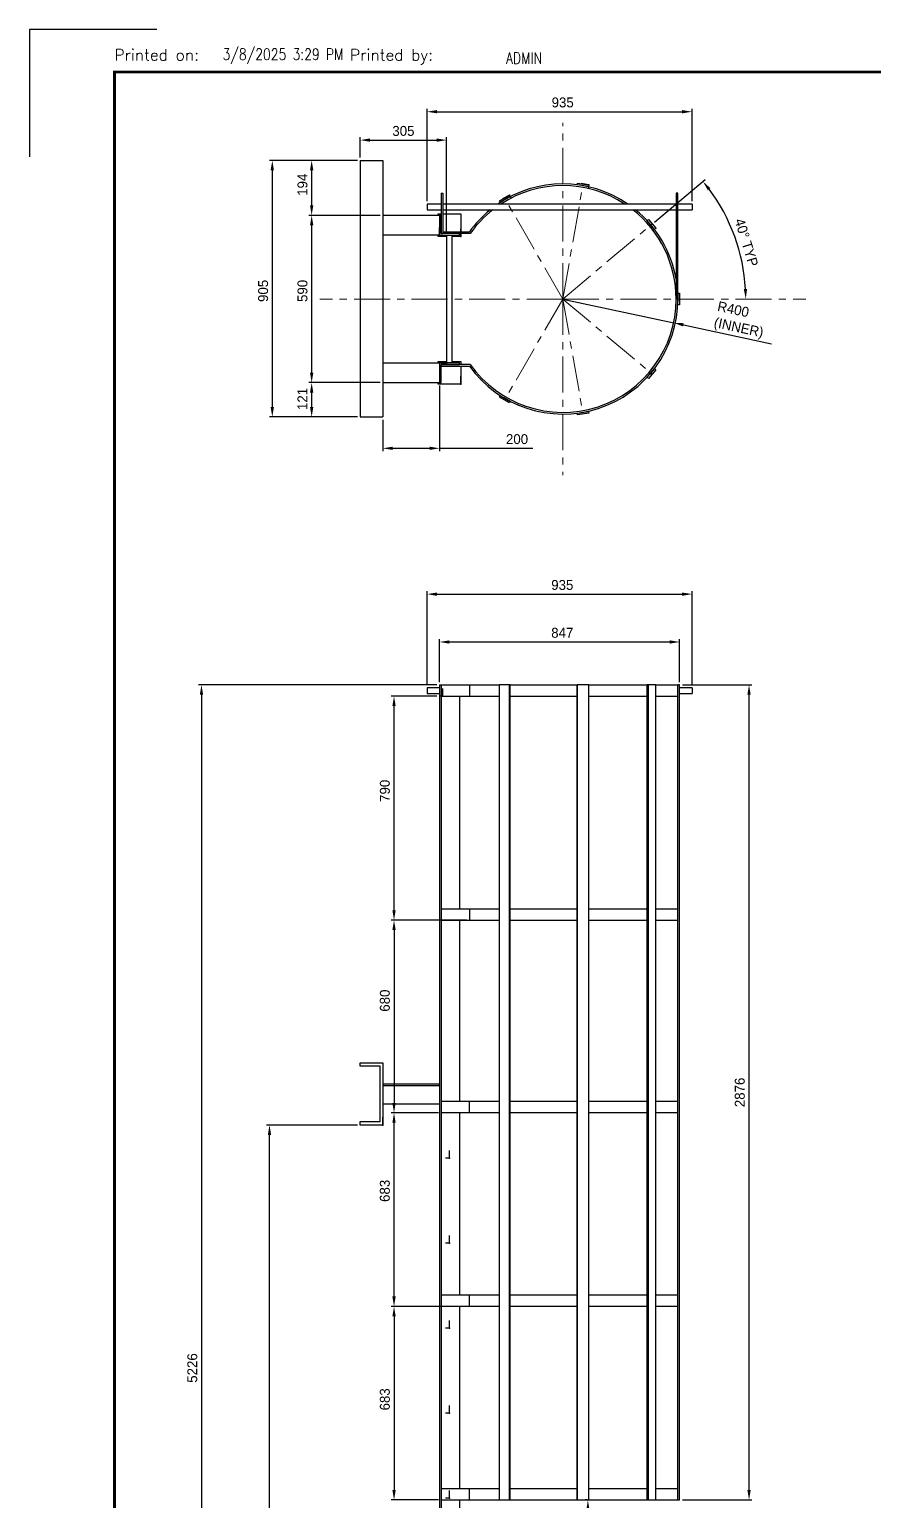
# Model space of a CAD drawing. Header units: millimetres. Extents: x 0 to 16187, y -20471 to 6290.
# Drawn here: x 10507 to 10805, y 2919 to 3438 of the extents above; entities that cross this region are included whole.
import ezdxf
from ezdxf.enums import TextEntityAlignment as Align

# ---------------------------------------------------------------- set-up
doc = ezdxf.new("R2010")
doc.units = ezdxf.units.MM
doc.header["$PDSIZE"] = -1
doc.linetypes.add('CENTERX2', pattern=[20.32, 12.7, -2.54, 2.54, -2.54])
doc.layers.add('BORDER1', color=3, linetype='Continuous')
doc.layers.add('BORDER2', color=7, linetype='Continuous')
doc.styles.add('ROMANC', font='ROMANC', dxfattribs={"height": 5})
doc.styles.add('ROMANS', font='ROMANS.shx', dxfattribs={"width": 0.8})
doc.styles.add('ROMANT', font='ROMANT', dxfattribs={"height": 4})
doc.dimstyles.new('AM_ISO', dxfattribs={"dimtxt": 3.5, "dimasz": 3.5, "dimexe": 1, "dimexo": 1, "dimgap": 1.5, "dimtad": 1, "dimdsep": 46, "dimtxsty": 'Standard', "dimcen": 0, "dimclrd": 1, "dimclre": 1, "dimclrt": 1, "dimadec": 0, "dimazin": 2, "dimtp": 0.1, "dimtm": 0.1, "dimtfac": 0.71, "dimtdec": 3, "dimtmove": 0, "dimatfit": 3, "dimfxl": 1, "dimlwd": -1, "dimlwe": -1, "dimarcsym": 1})

# ---------------------------------------------------------------- blocks, each defined once
blk = doc.blocks.new('*D3548')
at = {"color": 1, "linetype": 'ByBlock'}
for p, q in [((10650.7, 3206.89), (10566.7, 3206.89)), ((10567.7, 3203.39), (10567.7, 2687.79)), ((10650.2, 2684.29), (10566.7, 2684.29))]:
    blk.add_line(p, q, dxfattribs=at)
at = {"color": 1}
for points in [[(10568.28, 3203.39), (10567.11, 3203.39), (10567.7, 3206.89)], [(10567.11, 2687.79), (10568.28, 2687.79), (10567.7, 2684.29)]]:
    blk.add_solid(points, dxfattribs=at)
at = {"layer": 'Defpoints', "color": 0}
for p in [(10651.7, 3206.89), (10567.7, 2684.29), (10651.2, 2684.29)]:
    blk.add_point(p, dxfattribs=at)
at = {"color": 1, "insert": (10562.7, 2965.85), "char_height": 3.5, "attachment_point": 2, "rotation": 90}
blk.add_mtext('5226', dxfattribs=at)
blk = doc.blocks.new('*D3550')
at = {"color": 1, "linetype": 'ByBlock'}
for p, q in [((10622.7, 3051.59), (10590.7, 3051.59)), ((10591.7, 2687.79), (10591.7, 3048.09)), ((10650.2, 2684.29), (10590.7, 2684.29))]:
    blk.add_line(p, q, dxfattribs=at)
at = {"color": 1}
for points in [[(10592.28, 3048.09), (10591.11, 3048.09), (10591.7, 3051.59)], [(10591.11, 2687.79), (10592.28, 2687.79), (10591.7, 2684.29)]]:
    blk.add_solid(points, dxfattribs=at)
at = {"layer": 'Defpoints', "color": 0}
for p in [(10591.7, 3051.59), (10623.7, 3051.59), (10651.2, 2684.29)]:
    blk.add_point(p, dxfattribs=at)
at = {"color": 1, "insert": (10586.7, 2893.5), "char_height": 3.5, "attachment_point": 2, "rotation": 90}
blk.add_mtext('3673', dxfattribs=at)
blk = doc.blocks.new('*D3551')
at = {"color": 1, "linetype": 'ByBlock'}
for p, q in [((10703.84, 2919.29), (10703.05, 2919.29)), ((10704.05, 2915.79), (10704.05, 2687.79)), ((10660.2, 2684.29), (10705.05, 2684.29))]:
    blk.add_line(p, q, dxfattribs=at)
at = {"color": 1}
for points in [[(10704.63, 2915.79), (10703.47, 2915.79), (10704.05, 2919.29)], [(10703.47, 2687.79), (10704.63, 2687.79), (10704.05, 2684.29)]]:
    blk.add_solid(points, dxfattribs=at)
at = {"layer": 'Defpoints', "color": 0}
for p in [(10704.84, 2919.29), (10659.2, 2684.29), (10704.05, 2684.29)]:
    blk.add_point(p, dxfattribs=at)
at = {"color": 1, "insert": (10699.05, 2821.51), "char_height": 3.5, "attachment_point": 2, "rotation": 90}
blk.add_mtext('2350', dxfattribs=at)
blk = doc.blocks.new('*D3552')
at = {"color": 1, "linetype": 'ByBlock'}
for p, q in [((10661.23, 2987.59), (10634.64, 2987.59)), ((10635.64, 2984.09), (10635.64, 2922.79)), ((10651.3, 2919.29), (10634.64, 2919.29))]:
    blk.add_line(p, q, dxfattribs=at)
at = {"color": 1}
for points in [[(10636.23, 2984.09), (10635.06, 2984.09), (10635.64, 2987.59)], [(10635.06, 2922.79), (10636.23, 2922.79), (10635.64, 2919.29)]]:
    blk.add_solid(points, dxfattribs=at)
at = {"layer": 'Defpoints', "color": 0}
for p in [(10662.23, 2987.59), (10635.64, 2919.29), (10652.3, 2919.29)]:
    blk.add_point(p, dxfattribs=at)
at = {"color": 1, "insert": (10630.64, 2954.8), "char_height": 3.5, "attachment_point": 2, "rotation": 90}
blk.add_mtext('683', dxfattribs=at)
blk = doc.blocks.new('*D3553')
at = {"color": 1, "linetype": 'ByBlock'}
for p, q in [((10645.08, 3055.89), (10634.64, 3055.89)), ((10635.64, 2991.09), (10635.64, 3052.39)), ((10661.23, 2987.59), (10634.64, 2987.59))]:
    blk.add_line(p, q, dxfattribs=at)
at = {"color": 1}
for points in [[(10636.23, 3052.39), (10635.06, 3052.39), (10635.64, 3055.89)], [(10635.06, 2991.09), (10636.23, 2991.09), (10635.64, 2987.59)]]:
    blk.add_solid(points, dxfattribs=at)
at = {"layer": 'Defpoints', "color": 0}
for p in [(10635.64, 3055.89), (10646.08, 3055.89), (10662.23, 2987.59)]:
    blk.add_point(p, dxfattribs=at)
at = {"color": 1, "insert": (10630.64, 3028.36), "char_height": 3.5, "attachment_point": 2, "rotation": 90}
blk.add_mtext('683', dxfattribs=at)
blk = doc.blocks.new('*D3554')
at = {"color": 1, "linetype": 'ByBlock'}
for p, q in [((10661.23, 3123.89), (10634.64, 3123.89)), ((10635.64, 3120.39), (10635.64, 3059.39)), ((10651.3, 3055.89), (10634.64, 3055.89))]:
    blk.add_line(p, q, dxfattribs=at)
at = {"color": 1}
for points in [[(10636.23, 3120.39), (10635.06, 3120.39), (10635.64, 3123.89)], [(10635.06, 3059.39), (10636.23, 3059.39), (10635.64, 3055.89)]]:
    blk.add_solid(points, dxfattribs=at)
at = {"layer": 'Defpoints', "color": 0}
for p in [(10662.23, 3123.89), (10635.64, 3055.89), (10652.3, 3055.89)]:
    blk.add_point(p, dxfattribs=at)
at = {"color": 1, "insert": (10630.64, 3095.47), "char_height": 3.5, "attachment_point": 2, "rotation": 90}
blk.add_mtext('680', dxfattribs=at)
blk = doc.blocks.new('*D3555')
at = {"color": 1, "linetype": 'ByBlock'}
for p, q in [((10650.7, 3202.89), (10634.64, 3202.89)), ((10635.64, 3127.39), (10635.64, 3199.39)), ((10661.23, 3123.89), (10634.64, 3123.89))]:
    blk.add_line(p, q, dxfattribs=at)
at = {"color": 1}
for points in [[(10636.23, 3199.39), (10635.06, 3199.39), (10635.64, 3202.89)], [(10635.06, 3127.39), (10636.23, 3127.39), (10635.64, 3123.89)]]:
    blk.add_solid(points, dxfattribs=at)
at = {"layer": 'Defpoints', "color": 0}
for p in [(10635.64, 3202.89), (10651.7, 3202.89), (10662.23, 3123.89)]:
    blk.add_point(p, dxfattribs=at)
at = {"color": 1, "insert": (10630.64, 3169.5), "char_height": 3.5, "attachment_point": 2, "rotation": 90}
blk.add_mtext('790', dxfattribs=at)
blk = doc.blocks.new('*D3556')
at = {"color": 1, "linetype": 'ByBlock'}
for p, q in [((10647.3, 3206.89), (10647.3, 3239.89)), ((10650.8, 3238.89), (10737.3, 3238.89)), ((10740.8, 3206.89), (10740.8, 3239.89))]:
    blk.add_line(p, q, dxfattribs=at)
at = {"color": 1}
for points in [[(10650.8, 3239.47), (10650.8, 3238.3), (10647.3, 3238.89)], [(10737.3, 3238.3), (10737.3, 3239.47), (10740.8, 3238.89)]]:
    blk.add_solid(points, dxfattribs=at)
at = {"layer": 'Defpoints', "color": 0}
for p in [(10740.8, 3238.89), (10647.3, 3205.89), (10740.8, 3205.89)]:
    blk.add_point(p, dxfattribs=at)
at = {"color": 1, "insert": (10695.01, 3243.89), "char_height": 3.5, "attachment_point": 2}
blk.add_mtext('935', dxfattribs=at)
blk = doc.blocks.new('*D3557')
at = {"color": 1, "linetype": 'ByBlock'}
for p, q in [((10651.7, 3207.89), (10651.7, 3223.01)), ((10655.2, 3222.01), (10732.9, 3222.01)), ((10736.4, 3207.89), (10736.4, 3223.01))]:
    blk.add_line(p, q, dxfattribs=at)
at = {"color": 1}
for points in [[(10655.2, 3222.59), (10655.2, 3221.43), (10651.7, 3222.01)], [(10732.9, 3221.43), (10732.9, 3222.59), (10736.4, 3222.01)]]:
    blk.add_solid(points, dxfattribs=at)
at = {"layer": 'Defpoints', "color": 0}
for p in [(10736.4, 3222.01), (10651.7, 3206.89), (10736.4, 3206.89)]:
    blk.add_point(p, dxfattribs=at)
at = {"color": 1, "insert": (10695.01, 3227.01), "char_height": 3.5, "attachment_point": 2}
blk.add_mtext('847', dxfattribs=at)
blk = doc.blocks.new('_D_17')
at = {"color": 1, "linetype": 'ByBlock'}
for p, q in [((10695.2, 3343.02), (10734.31, 3334.64)), ((10737.73, 3333.9), (10768.83, 3327.24))]:
    blk.add_line(p, q, dxfattribs=at)
at = {"color": 1}
blk.add_solid([(10737.85, 3334.47), (10737.61, 3333.33), (10734.31, 3334.64)], dxfattribs=at)
at = {"layer": 'Defpoints', "color": 0}
for p in [(10695.2, 3343.02), (10734.31, 3334.64)]:
    blk.add_point(p, dxfattribs=at)
at = {"color": 1, "insert": (10750.24, 3342.3), "char_height": 3.5, "attachment_point": 1, "rotation": 347.9}
blk.add_mtext('R400\\P(INNER)', dxfattribs=at)
blk = doc.blocks.new('_D_18')
at = {"color": 1, "linetype": 'ByBlock'}
for p, q in [((10622.7, 3391.92), (10591.69, 3391.92)), ((10592.69, 3388.42), (10592.69, 3304.92)), ((10622.7, 3301.42), (10591.69, 3301.42))]:
    blk.add_line(p, q, dxfattribs=at)
at = {"color": 1}
for points in [[(10593.27, 3388.42), (10592.1, 3388.42), (10592.69, 3391.92)], [(10592.1, 3304.92), (10593.27, 3304.92), (10592.69, 3301.42)]]:
    blk.add_solid(points, dxfattribs=at)
at = {"layer": 'Defpoints', "color": 0}
for p in [(10623.7, 3391.92), (10592.69, 3301.42), (10623.7, 3301.42)]:
    blk.add_point(p, dxfattribs=at)
at = {"color": 1, "insert": (10587.69, 3345.88), "char_height": 3.5, "attachment_point": 2, "rotation": 90}
blk.add_mtext('905', dxfattribs=at)
blk = doc.blocks.new('_D_19')
at = {"color": 1, "linetype": 'ByBlock'}
for p, q in [((10630.7, 3372.52), (10605.58, 3372.52)), ((10606.58, 3369.02), (10606.58, 3317.02)), ((10630.7, 3313.52), (10605.58, 3313.52))]:
    blk.add_line(p, q, dxfattribs=at)
at = {"color": 1}
for points in [[(10607.16, 3369.02), (10606, 3369.02), (10606.58, 3372.52)], [(10606, 3317.02), (10607.16, 3317.02), (10606.58, 3313.52)]]:
    blk.add_solid(points, dxfattribs=at)
at = {"layer": 'Defpoints', "color": 0}
for p in [(10631.7, 3372.52), (10606.58, 3313.52), (10631.7, 3313.52)]:
    blk.add_point(p, dxfattribs=at)
at = {"color": 1, "insert": (10601.58, 3345.88), "char_height": 3.5, "attachment_point": 2, "rotation": 90}
blk.add_mtext('590', dxfattribs=at)
blk = doc.blocks.new('_D_20')
at = {"color": 1, "linetype": 'ByBlock'}
for p, q in [((10623.7, 3392.92), (10623.7, 3400.08)), ((10654.2, 3366.52), (10654.2, 3400.08)), ((10627.2, 3399.08), (10650.7, 3399.08))]:
    blk.add_line(p, q, dxfattribs=at)
at = {"color": 1}
for points in [[(10627.2, 3399.67), (10627.2, 3398.5), (10623.7, 3399.08)], [(10650.7, 3398.5), (10650.7, 3399.67), (10654.2, 3399.08)]]:
    blk.add_solid(points, dxfattribs=at)
at = {"layer": 'Defpoints', "color": 0}
for p in [(10654.2, 3399.08), (10623.7, 3391.92), (10654.2, 3365.52)]:
    blk.add_point(p, dxfattribs=at)
at = {"color": 1, "insert": (10638.95, 3404.08), "char_height": 3.5, "attachment_point": 2}
blk.add_mtext('305', dxfattribs=at)
blk = doc.blocks.new('_D_21')
at = {"color": 1, "linetype": 'ByBlock'}
for p, q in [((10651.7, 3312.52), (10651.7, 3289.34)), ((10631.7, 3300.42), (10631.7, 3289.34)), ((10635.2, 3290.34), (10648.2, 3290.34)), ((10651.7, 3290.34), (10684.63, 3290.34))]:
    blk.add_line(p, q, dxfattribs=at)
at = {"color": 1}
for points in [[(10635.2, 3290.92), (10635.2, 3289.76), (10631.7, 3290.34)], [(10648.2, 3289.76), (10648.2, 3290.92), (10651.7, 3290.34)]]:
    blk.add_solid(points, dxfattribs=at)
at = {"layer": 'Defpoints', "color": 0}
for p in [(10651.7, 3313.52), (10631.7, 3301.42), (10651.7, 3290.34)]:
    blk.add_point(p, dxfattribs=at)
at = {"color": 1, "insert": (10679.04, 3295.34), "char_height": 3.5, "attachment_point": 2}
blk.add_mtext('200', dxfattribs=at)
blk = doc.blocks.new('_D_22')
at = {"color": 1, "linetype": 'ByBlock'}
for p, q in [((10622.7, 3391.92), (10605.58, 3391.92)), ((10606.58, 3388.42), (10606.58, 3376.02)), ((10630.7, 3372.52), (10605.58, 3372.52))]:
    blk.add_line(p, q, dxfattribs=at)
at = {"color": 1}
for points in [[(10607.16, 3388.42), (10606, 3388.42), (10606.58, 3391.92)], [(10606, 3376.02), (10607.16, 3376.02), (10606.58, 3372.52)]]:
    blk.add_solid(points, dxfattribs=at)
at = {"layer": 'Defpoints', "color": 0}
for p in [(10623.7, 3391.92), (10606.58, 3372.52), (10631.7, 3372.52)]:
    blk.add_point(p, dxfattribs=at)
at = {"color": 1, "insert": (10601.58, 3383.33), "char_height": 3.5, "attachment_point": 2, "rotation": 90}
blk.add_mtext('194', dxfattribs=at)
blk = doc.blocks.new('_D_23')
at = {"color": 1, "linetype": 'ByBlock'}
for p, q in [((10630.7, 3313.52), (10605.58, 3313.52)), ((10606.58, 3310.02), (10606.58, 3304.92)), ((10622.7, 3301.42), (10605.58, 3301.42))]:
    blk.add_line(p, q, dxfattribs=at)
at = {"color": 1}
for points in [[(10607.16, 3310.02), (10606, 3310.02), (10606.58, 3313.52)], [(10606, 3304.92), (10607.16, 3304.92), (10606.58, 3301.42)]]:
    blk.add_solid(points, dxfattribs=at)
at = {"layer": 'Defpoints', "color": 0}
for p in [(10631.7, 3313.52), (10606.58, 3301.42), (10623.7, 3301.42)]:
    blk.add_point(p, dxfattribs=at)
at = {"color": 1, "insert": (10601.58, 3307.76), "char_height": 3.5, "attachment_point": 2, "rotation": 90}
blk.add_mtext('121', dxfattribs=at)
blk = doc.blocks.new('*D3573')
at = {"color": 1, "linetype": 'ByBlock'}
blk.add_line((10727.52, 3370.15), (10745.4, 3385.14), dxfattribs=at)
blk.add_arc((10695.2, 3343.02), 64.53, 3.1079, 36.8921, dxfattribs=at)
at = {"color": 1}
for points in [[(10747.26, 3382.12), (10746.35, 3381.4), (10744.63, 3384.5)], [(10759.05, 3346.5), (10760.21, 3346.54), (10759.73, 3343.02)]]:
    blk.add_solid(points, dxfattribs=at)
at = {"layer": 'Defpoints', "color": 0}
for p in [(10726.76, 3369.5), (10752.86, 3371.98), (10695.2, 3343.02), (10695.2, 3343.02), (10780.98, 3343.02)]:
    blk.add_point(p, dxfattribs=at)
at = {"color": 1, "insert": (10759.99, 3362.93), "char_height": 3.5, "attachment_point": 5, "rotation": 287.0834}
blk.add_mtext('40%%d TYP', dxfattribs=at)
blk = doc.blocks.new('*U609')
at = {"layer": 'BORDER1', "color": 154, "true_color": 0x1859a9, "const_width": 1}
blk.add_lwpolyline([(1.81, 811), (1144, 811), (1144, 0), (0, 0), (0, 811)], close=True, dxfattribs=at)
at = {"layer": 'BORDER2'}
blk.add_lwpolyline([(15, 826), (-30, 826), (-30, 781)], dxfattribs=at)
at = {"layer": 'BORDER2', "style": 'ROMANS'}
blk.add_text('Printed on:                 Printed by:', height=4, dxfattribs=at).set_placement((0, 815))
at = {"layer": 'BORDER2', "char_height": 4, "attachment_point": 7, "style": 'ROMANS'}
for s, insert in [('3/8/2025 3:29 PM', (38.14, 813.89)), ('ADMIN', (138.14, 813.89))]:
    blk.add_mtext(s, dxfattribs=dict(at, insert=insert))
at = {"layer": 'BORDER2', "flags": 8}
for tag, height, style, p in [('REV-A', 3.24, 'ROMANS', (986.93, 140.25)), ('RE-A', 8.06, 'ROMANT', (1084.63, 7.17))]:
    blk.add_attdef(tag, text='', height=height, dxfattribs=dict(at, style=style)).set_placement(p, align=Align.CENTER)
at = {"layer": 'BORDER2', "style": 'ROMANS', "width": 3.830216}
blk.add_attdef('DATE-A', text='', height=3.24, dxfattribs=at).set_placement((995.51, 140.25), (1008.51, 140.25), align=Align.FIT)
at = {"layer": 'BORDER2'}
for tag, height, style, p in [('DRN-A', 3.24, 'ROMANS', (1018.38, 140.25)), ('CHD-A', 3.24, 'ROMANS', (1032.35, 140.25)), ('APD-A', 3.24, 'ROMANS', (1046.64, 140.25)), ('CONS_CONT_VEND', 4.2, 'ROMANC', (1061.39, 72.83))]:
    blk.add_attdef(tag, text='', height=height, dxfattribs=dict(at, style=style)).set_placement(p, align=Align.CENTER)
at = {"layer": 'BORDER2', "style": 'ROMANS', "width": 0.8}
for tag, p, height in [('1:X', (997.23, 122.55), 3.5), ('LOC', (1042.74, 122.55), 3.5), ('PROJ_NO', (1118.64, 122.55), 3.5), ('CONS_DRG_NO', (1011, 63), 3)]:
    blk.add_attdef(tag, p, '', height=height, dxfattribs=at)
at = {"layer": 'BORDER2', "lineweight": 30, "width": 0.8, "flags": 104}
blk.add_attdef('COMMENTS-A', text='', height=2.2, dxfattribs=at).set_placement((1055.21, 142.07), align=Align.MIDDLE_LEFT)
at = {"layer": 'BORDER2', "style": 'ROMANS', "width": 0.8}
for tag, p in [('PROJECT_TITLE_1', (1061.07, 55.35)), ('PROJECT_TITLE_2', (1061.07, 49.3))]:
    blk.add_attdef(tag, text='', height=3.5, dxfattribs=at).set_placement(p, align=Align.MIDDLE)
at = {"layer": 'BORDER2', "style": 'ROMANT', "width": 0.8}
for tag, p in [('DRG_TITLE_1', (1061.07, 36.31)), ('DRG_TITLE_2', (1061.07, 28.31)), ('DRG_TITLE_3', (1061.07, 20.31))]:
    blk.add_attdef(tag, text='', height=5, dxfattribs=at).set_placement(p, align=Align.CENTER)
at = {"layer": 'BORDER2', "style": 'ROMANT'}
for tag, p in [('AR', (995, 7.17)), ('PA', (1011.74, 7.17)), ('DC', (1028.45, 7.17)), ('TS', (1120.84, 7.17))]:
    blk.add_attdef(tag, p, '', height=8.06, dxfattribs=at)
for tag, p in [('SRNO', (1074.7, 7.17)), ('SH', (1115.8, 7.18))]:
    blk.add_attdef(tag, text='', height=8.06, dxfattribs=at).set_placement(p, align=Align.RIGHT)
at = {"layer": 'BORDER2', "style": 'ROMANS', "flags": 2}
blk.add_attdef('TB_VERSION', text='', height=2, dxfattribs=at).set_placement((1, -1), align=Align.TOP_LEFT)
blk = doc.blocks.new('*D4446')
at = {"color": 1, "linetype": 'ByBlock'}
for p, q in [((10737.4, 3206.89), (10761.9, 3206.89)), ((10760.9, 2922.79), (10760.9, 3203.39)), ((10737.4, 2919.29), (10761.9, 2919.29))]:
    blk.add_line(p, q, dxfattribs=at)
at = {"color": 1}
for points in [[(10761.49, 3203.39), (10760.32, 3203.39), (10760.9, 3206.89)], [(10760.32, 2922.79), (10761.49, 2922.79), (10760.9, 2919.29)]]:
    blk.add_solid(points, dxfattribs=at)
at = {"layer": 'Defpoints', "color": 0}
for p in [(10736.4, 3206.89), (10760.9, 3206.89), (10736.4, 2919.29)]:
    blk.add_point(p, dxfattribs=at)
at = {"color": 1, "insert": (10757.65, 3063.09), "char_height": 3.5, "attachment_point": 5, "rotation": 90}
blk.add_mtext('2876', dxfattribs=at)
blk = doc.blocks.new('*D5593')
at = {"color": 1, "linetype": 'ByBlock'}
for p, q in [((10647.3, 3377.52), (10647.3, 3410.1)), ((10650.8, 3409.1), (10737.3, 3409.1)), ((10740.8, 3377.52), (10740.8, 3410.1))]:
    blk.add_line(p, q, dxfattribs=at)
at = {"color": 1}
for points in [[(10650.8, 3409.68), (10650.8, 3408.52), (10647.3, 3409.1)], [(10737.3, 3408.52), (10737.3, 3409.68), (10740.8, 3409.1)]]:
    blk.add_solid(points, dxfattribs=at)
at = {"layer": 'Defpoints', "color": 0}
for p in [(10740.8, 3409.1), (10647.3, 3376.52), (10740.8, 3376.52)]:
    blk.add_point(p, dxfattribs=at)
at = {"color": 1, "insert": (10695.15, 3412.35), "char_height": 3.5, "attachment_point": 5}
blk.add_mtext('935', dxfattribs=at)

msp = doc.modelspace()

# ---------------------------------------------------------------- linework, layer by layer
at = {"color": 7, "linetype": 'CENTERX2', "lineweight": 18}
for q in [(10695.19512, 3405.19888), (10702.34943, 3383.59544), (10674.59512, 3378.70161), (10726.75615, 3369.50421), (10609.40722, 3343.02136), (10674.59512, 3307.34111), (10780.98302, 3343.02136), (10695.19512, 3280.84384), (10702.34943, 3302.44728), (10726.75615, 3316.53851)]:
    msp.add_line((10695.19512, 3343.02136), q, dxfattribs=at)
at = {"color": 7, "linetype": 'Continuous', "lineweight": 25}
for p, q in [((10623.69512, 3391.92136), (10623.69512, 3301.42136)), ((10623.69512, 3391.92136), (10631.69512, 3391.92136)), ((10631.69512, 3391.92136), (10631.69512, 3301.42136)), ((10652.29512, 3380.36136), (10652.29512, 3366.12136)), ((10652.29512, 3380.36136), (10652.89512, 3380.36136)), ((10652.89512, 3380.36136), (10652.89512, 3366.12136)), ((10672.86307, 3377.70161), (10676.32717, 3379.70161)), ((10676.62717, 3379.18199), (10673.16307, 3377.18199)), ((10676.32717, 3379.70161), (10676.62717, 3379.18199)), ((10700.27562, 3383.35185), (10700.37981, 3383.94274)), ((10704.21485, 3382.65726), (10700.27562, 3383.35185)), ((10700.37981, 3383.94274), (10704.31904, 3383.24814)), ((10704.31904, 3383.24814), (10704.21485, 3382.65726)), ((10735.79512, 3380.36136), (10735.19512, 3380.36136)), ((10735.19512, 3380.36136), (10735.19512, 3343.02136)), ((10735.79512, 3343.02136), (10735.79512, 3380.36136)), ((10652.29512, 3376.52136), (10647.29512, 3376.52136)), ((10647.29512, 3376.52136), (10647.29512, 3374.52136)), ((10647.29512, 3374.52136), (10652.29512, 3374.52136)), ((10735.19512, 3376.52136), (10652.89512, 3376.52136)), ((10652.89512, 3374.52136), (10735.19512, 3374.52136)), ((10673.16307, 3377.18199), (10672.86307, 3377.70161)), ((10740.79512, 3376.52136), (10735.79512, 3376.52136)), ((10735.79512, 3374.52136), (10740.79512, 3374.52136)), ((10740.79512, 3376.52136), (10740.79512, 3374.52136)), ((10651.69512, 3372.52136), (10631.69512, 3372.52136)), ((10651.19512, 3372.52136), (10651.19512, 3373.02136)), ((10651.19512, 3373.02136), (10652.29512, 3373.02136)), ((10652.29512, 3372.52136), (10651.69512, 3372.52136)), ((10651.69512, 3372.52136), (10651.69512, 3365.52136)), ((10652.29512, 3366.12136), (10652.29512, 3372.52136)), ((10652.89512, 3373.02136), (10659.19512, 3373.02136)), ((10659.19512, 3373.02136), (10659.19512, 3366.72136)), ((10725.01095, 3370.65063), (10725.47058, 3371.0363)), ((10727.5821, 3367.58645), (10725.01095, 3370.65063)), ((10725.47058, 3371.0363), (10728.04173, 3367.97212)), ((10651.69512, 3365.52136), (10631.69512, 3365.52136)), ((10651.19512, 3365.02136), (10651.19512, 3365.52136)), ((10654.19512, 3365.02136), (10651.19512, 3365.02136)), ((10651.69512, 3365.52136), (10658.69512, 3365.52136)), ((10652.29512, 3366.12136), (10652.89512, 3366.12136)), ((10658.69512, 3366.12136), (10652.29512, 3366.12136)), ((10652.89512, 3366.72136), (10662.23044, 3366.72136)), ((10654.19512, 3365.52136), (10654.19512, 3320.52136)), ((10656.19512, 3320.52136), (10656.19512, 3365.52136)), ((10659.19512, 3365.02136), (10656.19512, 3365.02136)), ((10662.53949, 3366.12136), (10658.69512, 3366.12136)), ((10658.69512, 3365.52136), (10658.69512, 3366.12136)), ((10659.19512, 3366.12136), (10659.19512, 3365.02136)), ((10728.04173, 3367.97212), (10727.5821, 3367.58645)), ((10735.79512, 3341.02136), (10735.79512, 3345.02136)), ((10735.79512, 3345.02136), (10736.39512, 3345.02136)), ((10736.39512, 3345.02136), (10736.39512, 3341.02136)), ((10736.39512, 3341.02136), (10735.79512, 3341.02136)), ((10631.69512, 3320.52136), (10651.69512, 3320.52136)), ((10651.19512, 3320.52136), (10651.19512, 3321.02136)), ((10651.19512, 3321.02136), (10654.19512, 3321.02136)), ((10651.69512, 3320.52136), (10651.69512, 3313.52136)), ((10658.69512, 3320.52136), (10651.69512, 3320.52136)), ((10662.53949, 3319.92136), (10652.29512, 3319.92136)), ((10652.29512, 3319.92136), (10652.29512, 3319.32136)), ((10652.29512, 3319.92136), (10658.69512, 3319.92136)), ((10652.29512, 3313.52136), (10652.29512, 3319.92136)), ((10652.29512, 3319.32136), (10662.23044, 3319.32136)), ((10656.19512, 3321.02136), (10659.19512, 3321.02136)), ((10658.69512, 3319.92136), (10658.69512, 3320.52136)), ((10659.19512, 3321.02136), (10659.19512, 3319.92136)), ((10659.19512, 3319.32136), (10659.19512, 3313.02136)), ((10725.01095, 3315.39209), (10727.5821, 3318.45627)), ((10728.04173, 3318.0706), (10725.47058, 3315.00642)), ((10727.5821, 3318.45627), (10728.04173, 3318.0706)), ((10631.69512, 3313.52136), (10651.69512, 3313.52136)), ((10651.19512, 3313.02136), (10651.19512, 3313.52136)), ((10659.19512, 3313.02136), (10651.19512, 3313.02136)), ((10651.69512, 3313.52136), (10652.29512, 3313.52136)), ((10725.47058, 3315.00642), (10725.01095, 3315.39209)), ((10672.86307, 3308.34111), (10673.16307, 3308.86073)), ((10676.32717, 3306.34111), (10672.86307, 3308.34111)), ((10673.16307, 3308.86073), (10676.62717, 3306.86073)), ((10676.62717, 3306.86073), (10676.32717, 3306.34111)), ((10623.69512, 3301.42136), (10631.69512, 3301.42136)), ((10700.27562, 3302.69087), (10704.21485, 3303.38546)), ((10700.37981, 3302.09998), (10700.27562, 3302.69087)), ((10704.31904, 3302.79458), (10700.37981, 3302.09998)), ((10704.21485, 3303.38546), (10704.31904, 3302.79458)), ((10651.69512, 3205.88546), (10647.29512, 3205.88546)), ((10647.29512, 3205.88546), (10647.29512, 3203.88546)), ((10647.29512, 3203.88546), (10651.69512, 3203.88546)), ((10651.69512, 3206.88546), (10651.69512, 2684.88546)), ((10651.69512, 3206.88546), (10652.29512, 3206.88546)), ((10652.29512, 3206.88546), (10662.23044, 3206.88546)), ((10652.29512, 3206.88546), (10652.29512, 2684.88546)), ((10652.29512, 3202.88546), (10662.23044, 3202.88546)), ((10658.69512, 3202.88546), (10658.69512, 3127.88546)), ((10662.23044, 3206.88546), (10662.23044, 3202.88546)), ((10662.23044, 3206.88546), (10672.86307, 3206.88546)), ((10662.23044, 3202.88546), (10672.86307, 3202.88546)), ((10672.86307, 2919.28546), (10672.86307, 3206.88546)), ((10676.32717, 3206.88546), (10672.86307, 3206.88546)), ((10676.32717, 2919.28546), (10676.32717, 3206.88546)), ((10676.62717, 3206.88546), (10676.32717, 3206.88546)), ((10676.62717, 2919.28546), (10676.62717, 3206.88546)), ((10676.62717, 3206.88546), (10700.27562, 3206.88546)), ((10676.62717, 3202.88546), (10700.27562, 3202.88546)), ((10700.27562, 2919.28546), (10700.27562, 3206.88546)), ((10700.37981, 3206.88546), (10700.27562, 3206.88546)), ((10700.37981, 2919.28546), (10700.37981, 3206.88546)), ((10704.31904, 3206.88546), (10700.37981, 3206.88546)), ((10704.31904, 2919.28546), (10704.31904, 3206.88546)), ((10704.31904, 3206.88546), (10725.01095, 3206.88546)), ((10704.31904, 3202.88546), (10725.01095, 3202.88546)), ((10725.01095, 2919.28546), (10725.01095, 3206.88546)), ((10725.47058, 3206.88546), (10725.01095, 3206.88546)), ((10725.47058, 2919.28546), (10725.47058, 3206.88546)), ((10728.04173, 3206.88546), (10725.47058, 3206.88546)), ((10728.04173, 2919.28546), (10728.04173, 3206.88546)), ((10728.04173, 3206.88546), (10735.79512, 3206.88546)), ((10728.04173, 3202.88546), (10735.79512, 3202.88546)), ((10735.79512, 2919.28546), (10735.79512, 3206.88546)), ((10736.39512, 3206.88546), (10735.79512, 3206.88546)), ((10736.39512, 2919.28546), (10736.39512, 3206.88546)), ((10740.79512, 3205.88546), (10736.39512, 3205.88546)), ((10736.39512, 3203.88546), (10740.79512, 3203.88546)), ((10740.79512, 3205.88546), (10740.79512, 3203.88546)), ((10652.29512, 3127.88546), (10662.23044, 3127.88546)), ((10662.23044, 3127.88546), (10662.23044, 3123.88546)), ((10662.23044, 3127.88546), (10672.86307, 3127.88546)), ((10676.62717, 3127.88546), (10700.27562, 3127.88546)), ((10704.31904, 3127.88546), (10725.01095, 3127.88546)), ((10728.04173, 3127.88546), (10735.79512, 3127.88546)), ((10652.29512, 3123.88546), (10662.23044, 3123.88546)), ((10658.69512, 3123.88546), (10658.69512, 3059.88546)), ((10662.23044, 3123.88546), (10672.86307, 3123.88546)), ((10676.62717, 3123.88546), (10700.27562, 3123.88546)), ((10704.31904, 3123.88546), (10725.01095, 3123.88546)), ((10728.04173, 3123.88546), (10735.79512, 3123.88546)), ((10623.69512, 3073.58546), (10631.69512, 3073.58546)), ((10623.69512, 3072.33546), (10623.69512, 3073.58546)), ((10631.69512, 3073.58546), (10631.69512, 3051.58546)), ((10630.79512, 3072.33546), (10623.69512, 3072.33546)), ((10630.79512, 3052.83546), (10630.79512, 3072.33546)), ((10631.69512, 3066.08546), (10651.69512, 3066.08546)), ((10631.69512, 3065.48546), (10651.69512, 3065.48546)), ((10651.69512, 3065.48546), (10651.69512, 3066.08546)), ((10631.69512, 3059.08546), (10651.69512, 3059.08546)), ((10662.23044, 3059.88546), (10652.29512, 3059.88546)), ((10662.23044, 3055.88546), (10662.23044, 3059.88546)), ((10672.86307, 3059.88546), (10662.23044, 3059.88546)), ((10700.27562, 3059.88546), (10676.62717, 3059.88546)), ((10725.01095, 3059.88546), (10704.31904, 3059.88546)), ((10735.79512, 3059.88546), (10728.04173, 3059.88546)), ((10623.69512, 3051.58546), (10623.69512, 3052.83546)), ((10623.69512, 3052.83546), (10630.79512, 3052.83546)), ((10662.23044, 3055.88546), (10652.29512, 3055.88546)), ((10658.69512, 3055.88546), (10658.69512, 2991.58546)), ((10672.86307, 3055.88546), (10662.23044, 3055.88546)), ((10700.27562, 3055.88546), (10676.62717, 3055.88546)), ((10725.01095, 3055.88546), (10704.31904, 3055.88546)), ((10735.79512, 3055.88546), (10728.04173, 3055.88546)), ((10631.69512, 3051.58546), (10623.69512, 3051.58546)), ((10662.23044, 2991.58546), (10652.29512, 2991.58546)), ((10662.23044, 2987.58546), (10662.23044, 2991.58546)), ((10672.86307, 2991.58546), (10662.23044, 2991.58546)), ((10700.27562, 2991.58546), (10676.62717, 2991.58546)), ((10725.01095, 2991.58546), (10704.31904, 2991.58546)), ((10735.79512, 2991.58546), (10728.04173, 2991.58546)), ((10662.23044, 2987.58546), (10652.29512, 2987.58546)), ((10658.69512, 2987.58546), (10658.69512, 2923.28546)), ((10672.86307, 2987.58546), (10662.23044, 2987.58546)), ((10700.27562, 2987.58546), (10676.62717, 2987.58546)), ((10725.01095, 2987.58546), (10704.31904, 2987.58546)), ((10735.79512, 2987.58546), (10728.04173, 2987.58546)), ((10662.23044, 2923.28546), (10652.29512, 2923.28546)), ((10662.23044, 2919.28546), (10662.23044, 2923.28546)), ((10672.86307, 2923.28546), (10662.23044, 2923.28546)), ((10700.27562, 2923.28546), (10676.62717, 2923.28546)), ((10725.01095, 2923.28546), (10704.31904, 2923.28546)), ((10735.79512, 2923.28546), (10728.04173, 2923.28546)), ((10662.23044, 2919.28546), (10652.29512, 2919.28546)), ((10658.69512, 2919.28546), (10658.69512, 2684.88546)), ((10672.86307, 2919.28546), (10662.23044, 2919.28546)), ((10676.32717, 2919.28546), (10672.86307, 2919.28546)), ((10676.62717, 2919.28546), (10676.32717, 2919.28546)), ((10700.27562, 2919.28546), (10676.62717, 2919.28546)), ((10700.37981, 2919.28546), (10700.27562, 2919.28546)), ((10704.31904, 2919.28546), (10700.37981, 2919.28546)), ((10725.01095, 2919.28546), (10704.31904, 2919.28546)), ((10725.47058, 2919.28546), (10725.01095, 2919.28546)), ((10728.04173, 2919.28546), (10725.47058, 2919.28546)), ((10735.79512, 2919.28546), (10728.04173, 2919.28546)), ((10736.39512, 2919.28546), (10735.79512, 2919.28546))]:
    msp.add_line(p, q, dxfattribs=at)
at = {"color": 7, "linetype": 'Continuous'}
for p, q in [((10676.32717, 3379.70161), (10673.96827, 3378.3397)), ((10676.32717, 3379.70161), (10677.00813, 3378.52216)), ((10704.31904, 3383.24814), (10701.6366, 3383.72113)), ((10704.31904, 3383.24814), (10704.08255, 3381.90692)), ((10728.04173, 3367.97212), (10726.29089, 3370.05869)), ((10651.69512, 3365.52136), (10651.69512, 3368.24518)), ((10651.69512, 3365.52136), (10653.05703, 3365.52136)), ((10659.19512, 3365.02136), (10657.83321, 3365.02136)), ((10659.19512, 3365.02136), (10659.19512, 3367.74518)), ((10728.04173, 3367.97212), (10726.99844, 3367.0967)), ((10735.79512, 3345.02136), (10735.79512, 3342.29754)), ((10651.69512, 3320.52136), (10651.69512, 3319.15945)), ((10651.69512, 3320.52136), (10654.41894, 3320.52136)), ((10727.5821, 3318.45627), (10725.83126, 3316.3697)), ((10659.19512, 3313.02136), (10657.83321, 3313.02136)), ((10659.19512, 3313.02136), (10659.19512, 3315.74518)), ((10676.62717, 3306.86073), (10674.26827, 3308.22264)), ((10704.21485, 3303.38546), (10701.53241, 3302.91247)), ((10652.89512, 3202.88546), (10651.53321, 3202.88546)), ((10652.89512, 3202.88546), (10652.89512, 3205.60928)), ((10631.69512, 3051.58546), (10631.69512, 3054.30928)), ((10631.69512, 3051.58546), (10630.33321, 3051.58546)), ((10655.19512, 3039.88546), (10655.19512, 3042.60928)), ((10655.19512, 3039.88546), (10653.83321, 3039.88546)), ((10655.19512, 3009.88546), (10655.19512, 3012.60928)), ((10655.19512, 3009.88546), (10653.83321, 3009.88546)), ((10655.19512, 2979.88546), (10653.83321, 2979.88546)), ((10655.19512, 2979.88546), (10655.19512, 2982.60928)), ((10655.19512, 2949.88546), (10653.83321, 2949.88546)), ((10655.19512, 2949.88546), (10655.19512, 2952.60928)), ((10655.19512, 2919.88546), (10655.19512, 2922.60928)), ((10655.19512, 2919.88546), (10653.83321, 2919.88546))]:
    msp.add_line(p, q, dxfattribs=at)
at = {"color": 7, "linetype": 'Continuous', "lineweight": 25}
for radius, start, end in [(40.6, 55.6009791, 124.3990209), (40, 56.8770598, 123.1229402), (40.6, 129.1167438, 144.2857023), (40, 128.0475075, 144.7251026), (40, 0, 51.9524925), (40.6, 9.8624892, 50.8832562), (40.6, 215.7142977, 0), (40, 215.2748974, 0)]:
    msp.add_arc((10695.19512, 3343.02136), radius, start, end, dxfattribs=at)
at = {"color": 7, "linetype": 'Continuous'}
for p in [(10676.32717, 3379.70161), (10704.31904, 3383.24814), (10651.69512, 3365.52136), (10659.19512, 3365.02136), (10728.04173, 3367.97212), (10735.79512, 3345.02136), (10651.69512, 3320.52136), (10727.5821, 3318.45627), (10659.19512, 3313.02136), (10676.62717, 3306.86073), (10704.21485, 3303.38546), (10652.89512, 3202.88546), (10631.69512, 3051.58546), (10655.19512, 3039.88546), (10655.19512, 3009.88546), (10655.19512, 2979.88546), (10655.19512, 2949.88546), (10655.19512, 2919.88546)]:
    msp.add_point(p, dxfattribs=at)

# ---------------------------------------------------------------- block references
at = {"layer": 'BORDER1'}
msp.add_blockref('*U609', (10536.99468, 2612.13313), dxfattribs=at)

# ---------------------------------------------------------------- dimensions: what is measured, and where the dimension line sits
for base, p1, p2, picture, middle in [((10740.79512, 3409.09989), (10647.29512, 3376.52136), (10740.79512, 3376.52136), '*D5593', (10695.14657, 3409.09989)), ((10654.19512, 3399.08242), (10623.69512, 3391.92136), (10654.19512, 3365.52136), '_D_20', (10638.94512, 3399.08242)), ((10651.69512, 3290.33926), (10631.69512, 3301.42136), (10651.69512, 3313.52136), '_D_21', (10679.04412, 3290.33926)), ((10740.79512, 3238.88546), (10647.29512, 3205.88546), (10740.79512, 3205.88546), '*D3556', (10695.00811, 3238.88546)), ((10736.39512, 3222.00838), (10651.69512, 3206.88546), (10736.39512, 3206.88546), '*D3557', (10695.00811, 3222.00838))]:
    dim = msp.add_linear_dim(base=base, p1=p1, p2=p2, dimstyle='AM_ISO', override={"dimtxt": 3.5, "dimdec": 0, "dimlfac": 10})
    dim.commit()
    dim.dimension.update_dxf_attribs({"geometry": picture, "text_midpoint": middle, "dimtype": 160})
for base, p1, p2, picture, middle in [((10592.68527, 3301.42136), (10623.69512, 3391.92136), (10623.69512, 3301.42136), '_D_18', (10592.68527, 3345.8828)), ((10606.58094, 3372.52136), (10623.69512, 3391.92136), (10631.69512, 3372.52136), '_D_22', (10606.58094, 3383.32991)), ((10606.58094, 3313.52136), (10631.69512, 3372.52136), (10631.69512, 3313.52136), '_D_19', (10606.58094, 3345.8828)), ((10606.58094, 3301.42136), (10631.69512, 3313.52136), (10623.69512, 3301.42136), '_D_23', (10606.58094, 3307.75609)), ((10567.69512, 2684.28546), (10651.69512, 3206.88546), (10651.19512, 2684.28546), '*D3548', (10567.69512, 2965.84563)), ((10635.64285, 3202.88546), (10662.23044, 3123.88546), (10651.69512, 3202.88546), '*D3555', (10635.64285, 3169.49629)), ((10635.64285, 3055.88546), (10662.23044, 3123.88546), (10652.29512, 3055.88546), '*D3554', (10635.64285, 3095.46738)), ((10635.64285, 3055.88546), (10662.23044, 2987.58546), (10646.07589, 3055.88546), '*D3553', (10635.64285, 3028.36126)), ((10591.69512, 3051.58546), (10651.19512, 2684.28546), (10623.69512, 3051.58546), '*D3550', (10591.69512, 2893.50043)), ((10635.64285, 2919.28546), (10662.23044, 2987.58546), (10652.29512, 2919.28546), '*D3552', (10635.64285, 2954.79841)), ((10704.05123, 2684.28546), (10704.84282, 2919.28546), (10659.19512, 2684.28546), '*D3551', (10704.05123, 2821.51458))]:
    dim = msp.add_linear_dim(base=base, p1=p1, p2=p2, angle=90, dimstyle='AM_ISO', override={"dimtxt": 3.5, "dimdec": 0, "dimlfac": 10})
    dim.commit()
    dim.dimension.update_dxf_attribs({"geometry": picture, "text_midpoint": middle, "dimtype": 160})
dim = msp.add_angular_dim_2l(base=(10752.86246, 3371.98298), line1=((10695.19512, 3343.02136), (10780.98302, 3343.02136)), line2=((10695.19512, 3343.02136), (10726.75615, 3369.50421)), text='<> TYP', dimstyle='AM_ISO', override={"dimtxt": 3.5, "dimtxsty": 'Standard'})
dim.commit()
dim.dimension.update_dxf_attribs({"geometry": '*D3573', "text_midpoint": (10756.87923, 3361.97836), "dimtype": 162})
dim = msp.add_radius_dim(center=(10695.19512, 3343.02136), mpoint=(10734.30646, 3334.63664), text='<>\\P(INNER)', dimstyle='AM_ISO', override={"dimtxt": 3.5, "dimdec": 0, "dimlfac": 10, "dimtxsty": 'Standard'})
dim.commit()
dim.dimension.update_dxf_attribs({"geometry": '_D_17', "text_midpoint": (10757.66839, 3329.62829), "dimtype": 164})
dim = msp.add_linear_dim(base=(10760.9024, 3206.88546), p1=(10736.39512, 2919.28546), p2=(10736.39512, 3206.88546), angle=90, dimstyle='AM_ISO', override={"dimtxt": 3.5, "dimdec": 0, "dimlfac": 10})
dim.commit()
dim.dimension.update_dxf_attribs({"geometry": '*D4446', "text_midpoint": (10757.6524, 3063.08546)})

doc.saveas('drawing.dxf')
